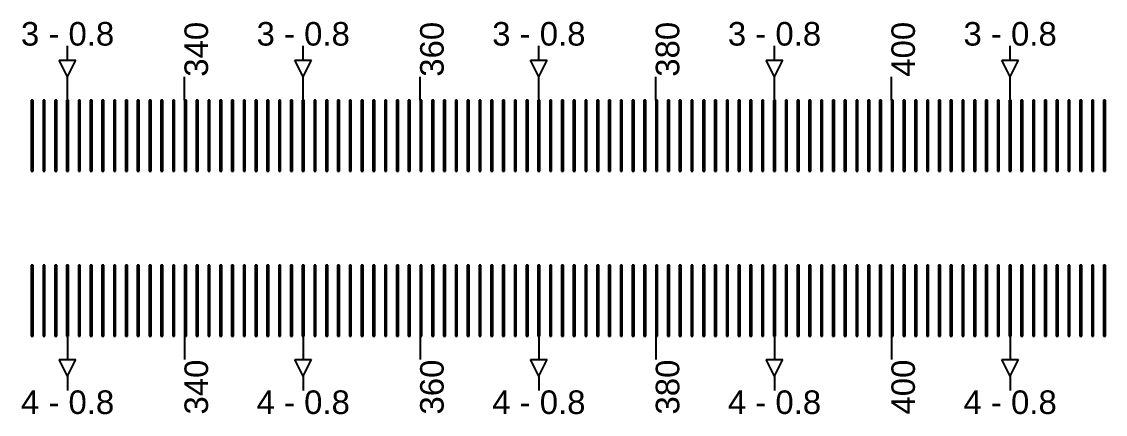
# Model space of a CAD drawing. Extents: x -119394 to 128420, y 74496 to 185496.
# Drawn here: x 8687.7 to 9147.6, y 156962.7 to 157129.2 of the extents above; entities that cross this region are included whole.
import ezdxf

# ---------------------------------------------------------------- set-up
doc = ezdxf.new("R2010")
doc.units = 13
doc.layers.add('CL - Label-1', color=120, linetype='Continuous')
doc.layers.add('CL - Label-2', color=132, linetype='Continuous')
doc.layers.add('CL - Sub-Micro', color=7, linetype='Continuous', true_color=0x47d1ff)
doc.styles.get("Standard").update_dxf_attribs({"font": 'arial.ttf'})

msp = doc.modelspace()

# ---------------------------------------------------------------- linework, layer by layer
for p, q in [((8707.19, 157112.94), (8707.19, 157118.94)), ((8807.19, 157112.94), (8807.19, 157118.94)), ((8907.19, 157112.94), (8907.19, 157118.94)), ((9007.19, 157112.94), (9007.19, 157118.94)), ((9107.19, 157112.94), (9107.19, 157118.94)), ((8707.19, 157095.86), (8707.19, 157105.86)), ((8756.79, 157095.86), (8756.79, 157105.86)), ((8807.19, 157095.86), (8807.19, 157105.86)), ((8856.79, 157095.86), (8856.79, 157105.86)), ((8907.19, 157095.86), (8907.19, 157105.86)), ((8956.79, 157095.86), (8956.79, 157105.86)), ((9007.19, 157095.86), (9007.19, 157105.86)), ((9056.79, 157095.86), (9056.79, 157105.86)), ((9107.19, 157095.86), (9107.19, 157105.86)), ((8707.19, 156995.86), (8707.19, 156985.86)), ((8756.79, 156995.86), (8756.79, 156985.86)), ((8807.19, 156995.86), (8807.19, 156985.86)), ((8856.79, 156995.86), (8856.79, 156985.86)), ((8907.19, 156995.86), (8907.19, 156985.86)), ((8956.79, 156995.86), (8956.79, 156985.86)), ((9007.19, 156995.86), (9007.19, 156985.86)), ((9056.79, 156995.86), (9056.79, 156985.86)), ((9107.19, 156995.86), (9107.19, 156985.86)), ((8707.19, 156978.79), (8707.19, 156972.79)), ((8807.19, 156978.79), (8807.19, 156972.79)), ((8907.19, 156978.79), (8907.19, 156972.79)), ((9007.19, 156978.79), (9007.19, 156972.79)), ((9107.19, 156978.79), (9107.19, 156972.79))]:
    msp.add_line(p, q)
at = {"layer": 'CL - Label-2'}
for p, q in [((8707.19, 157105.86), (8703.65, 157112.96)), ((8703.65, 157112.96), (8710.72, 157112.96)), ((8707.19, 157105.86), (8710.72, 157112.96)), ((8807.19, 157105.86), (8803.65, 157112.96)), ((8803.65, 157112.96), (8810.72, 157112.96)), ((8807.19, 157105.86), (8810.72, 157112.96)), ((8907.19, 157105.86), (8903.65, 157112.96)), ((8903.65, 157112.96), (8910.72, 157112.96)), ((8907.19, 157105.86), (8910.72, 157112.96)), ((9007.19, 157105.86), (9003.65, 157112.96)), ((9003.65, 157112.96), (9010.72, 157112.96)), ((9007.19, 157105.86), (9010.72, 157112.96)), ((9107.19, 157105.86), (9103.65, 157112.96)), ((9103.65, 157112.96), (9110.72, 157112.96)), ((9107.19, 157105.86), (9110.72, 157112.96)), ((8707.19, 156978.79), (8703.65, 156985.89)), ((8703.65, 156985.89), (8710.72, 156985.89)), ((8707.19, 156978.79), (8710.72, 156985.89)), ((8807.19, 156978.79), (8803.65, 156985.89)), ((8803.65, 156985.89), (8810.72, 156985.89)), ((8807.19, 156978.79), (8810.72, 156985.89)), ((8907.19, 156978.79), (8903.65, 156985.89)), ((8903.65, 156985.89), (8910.72, 156985.89)), ((8907.19, 156978.79), (8910.72, 156985.89)), ((9007.19, 156978.79), (9003.65, 156985.89)), ((9003.65, 156985.89), (9010.72, 156985.89)), ((9007.19, 156978.79), (9010.72, 156985.89)), ((9107.19, 156978.79), (9103.65, 156985.89)), ((9103.65, 156985.89), (9110.72, 156985.89)), ((9107.19, 156978.79), (9110.72, 156985.89))]:
    msp.add_line(p, q, dxfattribs=at)
at = {"layer": 'CL - Sub-Micro'}
for p, q in [((8691.79, 157095.86), (8691.79, 157065.86)), ((8692.59, 157095.86), (8691.79, 157095.86)), ((8692.59, 157065.86), (8692.59, 157095.86)), ((8696.79, 157095.86), (8696.79, 157065.86)), ((8697.59, 157095.86), (8696.79, 157095.86)), ((8697.59, 157065.86), (8697.59, 157095.86)), ((8701.79, 157095.86), (8701.79, 157065.86)), ((8702.59, 157095.86), (8701.79, 157095.86)), ((8702.59, 157065.86), (8702.59, 157095.86)), ((8706.79, 157095.86), (8706.79, 157065.86)), ((8707.59, 157095.86), (8706.79, 157095.86)), ((8707.59, 157065.86), (8707.59, 157095.86)), ((8711.79, 157095.86), (8711.79, 157065.86)), ((8712.59, 157095.86), (8711.79, 157095.86)), ((8712.59, 157065.86), (8712.59, 157095.86)), ((8716.79, 157095.86), (8716.79, 157065.86)), ((8717.59, 157095.86), (8716.79, 157095.86)), ((8717.59, 157065.86), (8717.59, 157095.86)), ((8721.79, 157095.86), (8721.79, 157065.86)), ((8722.59, 157095.86), (8721.79, 157095.86)), ((8722.59, 157065.86), (8722.59, 157095.86)), ((8726.79, 157095.86), (8726.79, 157065.86)), ((8727.59, 157095.86), (8726.79, 157095.86)), ((8727.59, 157065.86), (8727.59, 157095.86)), ((8731.79, 157095.86), (8731.79, 157065.86)), ((8732.59, 157095.86), (8731.79, 157095.86)), ((8732.59, 157065.86), (8732.59, 157095.86)), ((8736.79, 157095.86), (8736.79, 157065.86)), ((8737.59, 157095.86), (8736.79, 157095.86)), ((8737.59, 157065.86), (8737.59, 157095.86)), ((8741.79, 157095.86), (8741.79, 157065.86)), ((8742.59, 157095.86), (8741.79, 157095.86)), ((8742.59, 157065.86), (8742.59, 157095.86)), ((8746.79, 157095.86), (8746.79, 157065.86)), ((8747.59, 157095.86), (8746.79, 157095.86)), ((8747.59, 157065.86), (8747.59, 157095.86)), ((8751.79, 157095.86), (8751.79, 157065.86)), ((8752.59, 157095.86), (8751.79, 157095.86)), ((8752.59, 157065.86), (8752.59, 157095.86)), ((8756.79, 157095.86), (8756.79, 157065.86)), ((8757.59, 157095.86), (8756.79, 157095.86)), ((8757.59, 157065.86), (8757.59, 157095.86)), ((8761.79, 157095.86), (8761.79, 157065.86)), ((8762.59, 157095.86), (8761.79, 157095.86)), ((8762.59, 157065.86), (8762.59, 157095.86)), ((8766.79, 157095.86), (8766.79, 157065.86)), ((8767.59, 157095.86), (8766.79, 157095.86)), ((8767.59, 157065.86), (8767.59, 157095.86)), ((8771.79, 157095.86), (8771.79, 157065.86)), ((8772.59, 157095.86), (8771.79, 157095.86)), ((8772.59, 157065.86), (8772.59, 157095.86)), ((8776.79, 157095.86), (8776.79, 157065.86)), ((8777.59, 157095.86), (8776.79, 157095.86)), ((8777.59, 157065.86), (8777.59, 157095.86)), ((8781.79, 157095.86), (8781.79, 157065.86)), ((8782.59, 157095.86), (8781.79, 157095.86)), ((8782.59, 157065.86), (8782.59, 157095.86)), ((8786.79, 157095.86), (8786.79, 157065.86)), ((8787.59, 157095.86), (8786.79, 157095.86)), ((8787.59, 157065.86), (8787.59, 157095.86)), ((8791.79, 157095.86), (8791.79, 157065.86)), ((8792.59, 157095.86), (8791.79, 157095.86)), ((8792.59, 157065.86), (8792.59, 157095.86)), ((8796.79, 157095.86), (8796.79, 157065.86)), ((8797.59, 157095.86), (8796.79, 157095.86)), ((8797.59, 157065.86), (8797.59, 157095.86)), ((8801.79, 157095.86), (8801.79, 157065.86)), ((8802.59, 157095.86), (8801.79, 157095.86)), ((8802.59, 157065.86), (8802.59, 157095.86)), ((8806.79, 157095.86), (8806.79, 157065.86)), ((8807.59, 157095.86), (8806.79, 157095.86)), ((8807.59, 157065.86), (8807.59, 157095.86)), ((8811.79, 157095.86), (8811.79, 157065.86)), ((8812.59, 157095.86), (8811.79, 157095.86)), ((8812.59, 157065.86), (8812.59, 157095.86)), ((8816.79, 157095.86), (8816.79, 157065.86)), ((8817.59, 157095.86), (8816.79, 157095.86)), ((8817.59, 157065.86), (8817.59, 157095.86)), ((8821.79, 157095.86), (8821.79, 157065.86)), ((8822.59, 157095.86), (8821.79, 157095.86)), ((8822.59, 157065.86), (8822.59, 157095.86)), ((8826.79, 157095.86), (8826.79, 157065.86)), ((8827.59, 157095.86), (8826.79, 157095.86)), ((8827.59, 157065.86), (8827.59, 157095.86)), ((8831.79, 157095.86), (8831.79, 157065.86)), ((8832.59, 157095.86), (8831.79, 157095.86)), ((8832.59, 157065.86), (8832.59, 157095.86)), ((8836.79, 157095.86), (8836.79, 157065.86)), ((8837.59, 157095.86), (8836.79, 157095.86)), ((8837.59, 157065.86), (8837.59, 157095.86)), ((8841.79, 157095.86), (8841.79, 157065.86)), ((8842.59, 157095.86), (8841.79, 157095.86)), ((8842.59, 157065.86), (8842.59, 157095.86)), ((8846.79, 157095.86), (8846.79, 157065.86)), ((8847.59, 157095.86), (8846.79, 157095.86)), ((8847.59, 157065.86), (8847.59, 157095.86)), ((8851.79, 157095.86), (8851.79, 157065.86)), ((8852.59, 157095.86), (8851.79, 157095.86)), ((8852.59, 157065.86), (8852.59, 157095.86)), ((8856.79, 157095.86), (8856.79, 157065.86)), ((8857.59, 157095.86), (8856.79, 157095.86)), ((8857.59, 157065.86), (8857.59, 157095.86)), ((8861.79, 157095.86), (8861.79, 157065.86)), ((8862.59, 157095.86), (8861.79, 157095.86)), ((8862.59, 157065.86), (8862.59, 157095.86)), ((8866.79, 157095.86), (8866.79, 157065.86)), ((8867.59, 157095.86), (8866.79, 157095.86)), ((8867.59, 157065.86), (8867.59, 157095.86)), ((8871.79, 157095.86), (8871.79, 157065.86)), ((8872.59, 157095.86), (8871.79, 157095.86)), ((8872.59, 157065.86), (8872.59, 157095.86)), ((8876.79, 157095.86), (8876.79, 157065.86)), ((8877.59, 157095.86), (8876.79, 157095.86)), ((8877.59, 157065.86), (8877.59, 157095.86)), ((8881.79, 157095.86), (8881.79, 157065.86)), ((8882.59, 157095.86), (8881.79, 157095.86)), ((8882.59, 157065.86), (8882.59, 157095.86)), ((8886.79, 157095.86), (8886.79, 157065.86)), ((8887.59, 157095.86), (8886.79, 157095.86)), ((8887.59, 157065.86), (8887.59, 157095.86)), ((8891.79, 157095.86), (8891.79, 157065.86)), ((8892.59, 157095.86), (8891.79, 157095.86)), ((8892.59, 157065.86), (8892.59, 157095.86)), ((8896.79, 157095.86), (8896.79, 157065.86)), ((8897.59, 157095.86), (8896.79, 157095.86)), ((8897.59, 157065.86), (8897.59, 157095.86)), ((8901.79, 157095.86), (8901.79, 157065.86)), ((8902.59, 157095.86), (8901.79, 157095.86)), ((8902.59, 157065.86), (8902.59, 157095.86)), ((8906.79, 157095.86), (8906.79, 157065.86)), ((8907.59, 157095.86), (8906.79, 157095.86)), ((8907.59, 157065.86), (8907.59, 157095.86)), ((8911.79, 157095.86), (8911.79, 157065.86)), ((8912.59, 157095.86), (8911.79, 157095.86)), ((8912.59, 157065.86), (8912.59, 157095.86)), ((8916.79, 157095.86), (8916.79, 157065.86)), ((8917.59, 157095.86), (8916.79, 157095.86)), ((8917.59, 157065.86), (8917.59, 157095.86)), ((8921.79, 157095.86), (8921.79, 157065.86)), ((8922.59, 157095.86), (8921.79, 157095.86)), ((8922.59, 157065.86), (8922.59, 157095.86)), ((8926.79, 157095.86), (8926.79, 157065.86)), ((8927.59, 157095.86), (8926.79, 157095.86)), ((8927.59, 157065.86), (8927.59, 157095.86)), ((8931.79, 157095.86), (8931.79, 157065.86)), ((8932.59, 157095.86), (8931.79, 157095.86)), ((8932.59, 157065.86), (8932.59, 157095.86)), ((8936.79, 157095.86), (8936.79, 157065.86)), ((8937.59, 157095.86), (8936.79, 157095.86)), ((8937.59, 157065.86), (8937.59, 157095.86)), ((8941.79, 157095.86), (8941.79, 157065.86)), ((8942.59, 157095.86), (8941.79, 157095.86)), ((8942.59, 157065.86), (8942.59, 157095.86)), ((8946.79, 157095.86), (8946.79, 157065.86)), ((8947.59, 157095.86), (8946.79, 157095.86)), ((8947.59, 157065.86), (8947.59, 157095.86)), ((8951.79, 157095.86), (8951.79, 157065.86)), ((8952.59, 157095.86), (8951.79, 157095.86)), ((8952.59, 157065.86), (8952.59, 157095.86)), ((8956.79, 157095.86), (8956.79, 157065.86)), ((8957.59, 157095.86), (8956.79, 157095.86)), ((8957.59, 157065.86), (8957.59, 157095.86)), ((8961.79, 157095.86), (8961.79, 157065.86)), ((8962.59, 157095.86), (8961.79, 157095.86)), ((8962.59, 157065.86), (8962.59, 157095.86)), ((8966.79, 157095.86), (8966.79, 157065.86)), ((8967.59, 157095.86), (8966.79, 157095.86)), ((8967.59, 157065.86), (8967.59, 157095.86)), ((8971.79, 157095.86), (8971.79, 157065.86)), ((8972.59, 157095.86), (8971.79, 157095.86)), ((8972.59, 157065.86), (8972.59, 157095.86)), ((8976.79, 157095.86), (8976.79, 157065.86)), ((8977.59, 157095.86), (8976.79, 157095.86)), ((8977.59, 157065.86), (8977.59, 157095.86)), ((8981.79, 157095.86), (8981.79, 157065.86)), ((8982.59, 157095.86), (8981.79, 157095.86)), ((8982.59, 157065.86), (8982.59, 157095.86)), ((8986.79, 157095.86), (8986.79, 157065.86)), ((8987.59, 157095.86), (8986.79, 157095.86)), ((8987.59, 157065.86), (8987.59, 157095.86)), ((8991.79, 157095.86), (8991.79, 157065.86)), ((8992.59, 157095.86), (8991.79, 157095.86)), ((8992.59, 157065.86), (8992.59, 157095.86)), ((8996.79, 157095.86), (8996.79, 157065.86)), ((8997.59, 157095.86), (8996.79, 157095.86)), ((8997.59, 157065.86), (8997.59, 157095.86)), ((9001.79, 157095.86), (9001.79, 157065.86)), ((9002.59, 157095.86), (9001.79, 157095.86)), ((9002.59, 157065.86), (9002.59, 157095.86)), ((9006.79, 157095.86), (9006.79, 157065.86)), ((9007.59, 157095.86), (9006.79, 157095.86)), ((9007.59, 157065.86), (9007.59, 157095.86)), ((9011.79, 157095.86), (9011.79, 157065.86)), ((9012.59, 157095.86), (9011.79, 157095.86)), ((9012.59, 157065.86), (9012.59, 157095.86)), ((9016.79, 157095.86), (9016.79, 157065.86)), ((9017.59, 157095.86), (9016.79, 157095.86)), ((9017.59, 157065.86), (9017.59, 157095.86)), ((9021.79, 157095.86), (9021.79, 157065.86)), ((9022.59, 157095.86), (9021.79, 157095.86)), ((9022.59, 157065.86), (9022.59, 157095.86)), ((9026.79, 157095.86), (9026.79, 157065.86)), ((9027.59, 157095.86), (9026.79, 157095.86)), ((9027.59, 157065.86), (9027.59, 157095.86)), ((9031.79, 157095.86), (9031.79, 157065.86)), ((9032.59, 157095.86), (9031.79, 157095.86)), ((9032.59, 157065.86), (9032.59, 157095.86)), ((9036.79, 157095.86), (9036.79, 157065.86)), ((9037.59, 157095.86), (9036.79, 157095.86)), ((9037.59, 157065.86), (9037.59, 157095.86)), ((9041.79, 157095.86), (9041.79, 157065.86)), ((9042.59, 157095.86), (9041.79, 157095.86)), ((9042.59, 157065.86), (9042.59, 157095.86)), ((9046.79, 157095.86), (9046.79, 157065.86)), ((9047.59, 157095.86), (9046.79, 157095.86)), ((9047.59, 157065.86), (9047.59, 157095.86)), ((9051.79, 157095.86), (9051.79, 157065.86)), ((9052.59, 157095.86), (9051.79, 157095.86)), ((9052.59, 157065.86), (9052.59, 157095.86)), ((9056.79, 157095.86), (9056.79, 157065.86)), ((9057.59, 157095.86), (9056.79, 157095.86)), ((9057.59, 157065.86), (9057.59, 157095.86)), ((9061.79, 157095.86), (9061.79, 157065.86)), ((9062.59, 157095.86), (9061.79, 157095.86)), ((9062.59, 157065.86), (9062.59, 157095.86)), ((9066.79, 157095.86), (9066.79, 157065.86)), ((9067.59, 157095.86), (9066.79, 157095.86)), ((9067.59, 157065.86), (9067.59, 157095.86)), ((9071.79, 157095.86), (9071.79, 157065.86)), ((9072.59, 157095.86), (9071.79, 157095.86)), ((9072.59, 157065.86), (9072.59, 157095.86)), ((9076.79, 157095.86), (9076.79, 157065.86)), ((9077.59, 157095.86), (9076.79, 157095.86)), ((9077.59, 157065.86), (9077.59, 157095.86)), ((9081.79, 157095.86), (9081.79, 157065.86)), ((9082.59, 157095.86), (9081.79, 157095.86)), ((9082.59, 157065.86), (9082.59, 157095.86)), ((9086.79, 157095.86), (9086.79, 157065.86)), ((9087.59, 157095.86), (9086.79, 157095.86)), ((9087.59, 157065.86), (9087.59, 157095.86)), ((9091.79, 157095.86), (9091.79, 157065.86)), ((9092.59, 157095.86), (9091.79, 157095.86)), ((9092.59, 157065.86), (9092.59, 157095.86)), ((9096.79, 157095.86), (9096.79, 157065.86)), ((9097.59, 157095.86), (9096.79, 157095.86)), ((9097.59, 157065.86), (9097.59, 157095.86)), ((9101.79, 157095.86), (9101.79, 157065.86)), ((9102.59, 157095.86), (9101.79, 157095.86)), ((9102.59, 157065.86), (9102.59, 157095.86)), ((9106.79, 157095.86), (9106.79, 157065.86)), ((9107.59, 157095.86), (9106.79, 157095.86)), ((9107.59, 157065.86), (9107.59, 157095.86)), ((9111.79, 157095.86), (9111.79, 157065.86)), ((9112.59, 157095.86), (9111.79, 157095.86)), ((9112.59, 157065.86), (9112.59, 157095.86)), ((9116.79, 157095.86), (9116.79, 157065.86)), ((9117.59, 157095.86), (9116.79, 157095.86)), ((9117.59, 157065.86), (9117.59, 157095.86)), ((9121.79, 157095.86), (9121.79, 157065.86)), ((9122.59, 157095.86), (9121.79, 157095.86)), ((9122.59, 157065.86), (9122.59, 157095.86)), ((9126.79, 157095.86), (9126.79, 157065.86)), ((9127.59, 157095.86), (9126.79, 157095.86)), ((9127.59, 157065.86), (9127.59, 157095.86)), ((9131.79, 157095.86), (9131.79, 157065.86)), ((9132.59, 157095.86), (9131.79, 157095.86)), ((9132.59, 157065.86), (9132.59, 157095.86)), ((9136.79, 157095.86), (9136.79, 157065.86)), ((9137.59, 157095.86), (9136.79, 157095.86)), ((9137.59, 157065.86), (9137.59, 157095.86)), ((9141.79, 157095.86), (9141.79, 157065.86)), ((9142.59, 157095.86), (9141.79, 157095.86)), ((9142.59, 157065.86), (9142.59, 157095.86)), ((9146.79, 157095.86), (9146.79, 157065.86)), ((9147.59, 157095.86), (9146.79, 157095.86)), ((9147.59, 157065.86), (9147.59, 157095.86)), ((8691.79, 157065.86), (8692.59, 157065.86)), ((8696.79, 157065.86), (8697.59, 157065.86)), ((8701.79, 157065.86), (8702.59, 157065.86)), ((8706.79, 157065.86), (8707.59, 157065.86)), ((8711.79, 157065.86), (8712.59, 157065.86)), ((8716.79, 157065.86), (8717.59, 157065.86)), ((8721.79, 157065.86), (8722.59, 157065.86)), ((8726.79, 157065.86), (8727.59, 157065.86)), ((8731.79, 157065.86), (8732.59, 157065.86)), ((8736.79, 157065.86), (8737.59, 157065.86)), ((8741.79, 157065.86), (8742.59, 157065.86)), ((8746.79, 157065.86), (8747.59, 157065.86)), ((8751.79, 157065.86), (8752.59, 157065.86)), ((8756.79, 157065.86), (8757.59, 157065.86)), ((8761.79, 157065.86), (8762.59, 157065.86)), ((8766.79, 157065.86), (8767.59, 157065.86)), ((8771.79, 157065.86), (8772.59, 157065.86)), ((8776.79, 157065.86), (8777.59, 157065.86)), ((8781.79, 157065.86), (8782.59, 157065.86)), ((8786.79, 157065.86), (8787.59, 157065.86)), ((8791.79, 157065.86), (8792.59, 157065.86)), ((8796.79, 157065.86), (8797.59, 157065.86)), ((8801.79, 157065.86), (8802.59, 157065.86)), ((8806.79, 157065.86), (8807.59, 157065.86)), ((8811.79, 157065.86), (8812.59, 157065.86)), ((8816.79, 157065.86), (8817.59, 157065.86)), ((8821.79, 157065.86), (8822.59, 157065.86)), ((8826.79, 157065.86), (8827.59, 157065.86)), ((8831.79, 157065.86), (8832.59, 157065.86)), ((8836.79, 157065.86), (8837.59, 157065.86)), ((8841.79, 157065.86), (8842.59, 157065.86)), ((8846.79, 157065.86), (8847.59, 157065.86)), ((8851.79, 157065.86), (8852.59, 157065.86)), ((8856.79, 157065.86), (8857.59, 157065.86)), ((8861.79, 157065.86), (8862.59, 157065.86)), ((8866.79, 157065.86), (8867.59, 157065.86)), ((8871.79, 157065.86), (8872.59, 157065.86)), ((8876.79, 157065.86), (8877.59, 157065.86)), ((8881.79, 157065.86), (8882.59, 157065.86)), ((8886.79, 157065.86), (8887.59, 157065.86)), ((8891.79, 157065.86), (8892.59, 157065.86)), ((8896.79, 157065.86), (8897.59, 157065.86)), ((8901.79, 157065.86), (8902.59, 157065.86)), ((8906.79, 157065.86), (8907.59, 157065.86)), ((8911.79, 157065.86), (8912.59, 157065.86)), ((8916.79, 157065.86), (8917.59, 157065.86)), ((8921.79, 157065.86), (8922.59, 157065.86)), ((8926.79, 157065.86), (8927.59, 157065.86)), ((8931.79, 157065.86), (8932.59, 157065.86)), ((8936.79, 157065.86), (8937.59, 157065.86)), ((8941.79, 157065.86), (8942.59, 157065.86)), ((8946.79, 157065.86), (8947.59, 157065.86)), ((8951.79, 157065.86), (8952.59, 157065.86)), ((8956.79, 157065.86), (8957.59, 157065.86)), ((8961.79, 157065.86), (8962.59, 157065.86)), ((8966.79, 157065.86), (8967.59, 157065.86)), ((8971.79, 157065.86), (8972.59, 157065.86)), ((8976.79, 157065.86), (8977.59, 157065.86)), ((8981.79, 157065.86), (8982.59, 157065.86)), ((8986.79, 157065.86), (8987.59, 157065.86)), ((8991.79, 157065.86), (8992.59, 157065.86)), ((8996.79, 157065.86), (8997.59, 157065.86)), ((9001.79, 157065.86), (9002.59, 157065.86)), ((9006.79, 157065.86), (9007.59, 157065.86)), ((9011.79, 157065.86), (9012.59, 157065.86)), ((9016.79, 157065.86), (9017.59, 157065.86)), ((9021.79, 157065.86), (9022.59, 157065.86)), ((9026.79, 157065.86), (9027.59, 157065.86)), ((9031.79, 157065.86), (9032.59, 157065.86)), ((9036.79, 157065.86), (9037.59, 157065.86)), ((9041.79, 157065.86), (9042.59, 157065.86)), ((9046.79, 157065.86), (9047.59, 157065.86)), ((9051.79, 157065.86), (9052.59, 157065.86)), ((9056.79, 157065.86), (9057.59, 157065.86)), ((9061.79, 157065.86), (9062.59, 157065.86)), ((9066.79, 157065.86), (9067.59, 157065.86)), ((9071.79, 157065.86), (9072.59, 157065.86)), ((9076.79, 157065.86), (9077.59, 157065.86)), ((9081.79, 157065.86), (9082.59, 157065.86)), ((9086.79, 157065.86), (9087.59, 157065.86)), ((9091.79, 157065.86), (9092.59, 157065.86)), ((9096.79, 157065.86), (9097.59, 157065.86)), ((9101.79, 157065.86), (9102.59, 157065.86)), ((9106.79, 157065.86), (9107.59, 157065.86)), ((9111.79, 157065.86), (9112.59, 157065.86)), ((9116.79, 157065.86), (9117.59, 157065.86)), ((9121.79, 157065.86), (9122.59, 157065.86)), ((9126.79, 157065.86), (9127.59, 157065.86)), ((9131.79, 157065.86), (9132.59, 157065.86)), ((9136.79, 157065.86), (9137.59, 157065.86)), ((9141.79, 157065.86), (9142.59, 157065.86)), ((9146.79, 157065.86), (9147.59, 157065.86)), ((8691.79, 157025.86), (8691.79, 156995.86)), ((8692.59, 157025.86), (8691.79, 157025.86)), ((8692.59, 156995.86), (8692.59, 157025.86)), ((8696.79, 157025.86), (8696.79, 156995.86)), ((8697.59, 157025.86), (8696.79, 157025.86)), ((8697.59, 156995.86), (8697.59, 157025.86)), ((8701.79, 157025.86), (8701.79, 156995.86)), ((8702.59, 157025.86), (8701.79, 157025.86)), ((8702.59, 156995.86), (8702.59, 157025.86)), ((8706.79, 157025.86), (8706.79, 156995.86)), ((8707.59, 157025.86), (8706.79, 157025.86)), ((8707.59, 156995.86), (8707.59, 157025.86)), ((8711.79, 157025.86), (8711.79, 156995.86)), ((8712.59, 157025.86), (8711.79, 157025.86)), ((8712.59, 156995.86), (8712.59, 157025.86)), ((8716.79, 157025.86), (8716.79, 156995.86)), ((8717.59, 157025.86), (8716.79, 157025.86)), ((8717.59, 156995.86), (8717.59, 157025.86)), ((8721.79, 157025.86), (8721.79, 156995.86)), ((8722.59, 157025.86), (8721.79, 157025.86)), ((8722.59, 156995.86), (8722.59, 157025.86)), ((8726.79, 157025.86), (8726.79, 156995.86)), ((8727.59, 157025.86), (8726.79, 157025.86)), ((8727.59, 156995.86), (8727.59, 157025.86)), ((8731.79, 157025.86), (8731.79, 156995.86)), ((8732.59, 157025.86), (8731.79, 157025.86)), ((8732.59, 156995.86), (8732.59, 157025.86)), ((8736.79, 157025.86), (8736.79, 156995.86)), ((8737.59, 157025.86), (8736.79, 157025.86)), ((8737.59, 156995.86), (8737.59, 157025.86)), ((8741.79, 157025.86), (8741.79, 156995.86)), ((8742.59, 157025.86), (8741.79, 157025.86)), ((8742.59, 156995.86), (8742.59, 157025.86)), ((8746.79, 157025.86), (8746.79, 156995.86)), ((8747.59, 157025.86), (8746.79, 157025.86)), ((8747.59, 156995.86), (8747.59, 157025.86)), ((8751.79, 157025.86), (8751.79, 156995.86)), ((8752.59, 157025.86), (8751.79, 157025.86)), ((8752.59, 156995.86), (8752.59, 157025.86)), ((8756.79, 157025.86), (8756.79, 156995.86)), ((8757.59, 157025.86), (8756.79, 157025.86)), ((8757.59, 156995.86), (8757.59, 157025.86)), ((8761.79, 157025.86), (8761.79, 156995.86)), ((8762.59, 157025.86), (8761.79, 157025.86)), ((8762.59, 156995.86), (8762.59, 157025.86)), ((8766.79, 157025.86), (8766.79, 156995.86)), ((8767.59, 157025.86), (8766.79, 157025.86)), ((8767.59, 156995.86), (8767.59, 157025.86)), ((8771.79, 157025.86), (8771.79, 156995.86)), ((8772.59, 157025.86), (8771.79, 157025.86)), ((8772.59, 156995.86), (8772.59, 157025.86)), ((8776.79, 157025.86), (8776.79, 156995.86)), ((8777.59, 157025.86), (8776.79, 157025.86)), ((8777.59, 156995.86), (8777.59, 157025.86)), ((8781.79, 157025.86), (8781.79, 156995.86)), ((8782.59, 157025.86), (8781.79, 157025.86)), ((8782.59, 156995.86), (8782.59, 157025.86)), ((8786.79, 157025.86), (8786.79, 156995.86)), ((8787.59, 157025.86), (8786.79, 157025.86)), ((8787.59, 156995.86), (8787.59, 157025.86)), ((8791.79, 157025.86), (8791.79, 156995.86)), ((8792.59, 157025.86), (8791.79, 157025.86)), ((8792.59, 156995.86), (8792.59, 157025.86)), ((8796.79, 157025.86), (8796.79, 156995.86)), ((8797.59, 157025.86), (8796.79, 157025.86)), ((8797.59, 156995.86), (8797.59, 157025.86)), ((8801.79, 157025.86), (8801.79, 156995.86)), ((8802.59, 157025.86), (8801.79, 157025.86)), ((8802.59, 156995.86), (8802.59, 157025.86)), ((8806.79, 157025.86), (8806.79, 156995.86)), ((8807.59, 157025.86), (8806.79, 157025.86)), ((8807.59, 156995.86), (8807.59, 157025.86)), ((8811.79, 157025.86), (8811.79, 156995.86)), ((8812.59, 157025.86), (8811.79, 157025.86)), ((8812.59, 156995.86), (8812.59, 157025.86)), ((8816.79, 157025.86), (8816.79, 156995.86)), ((8817.59, 157025.86), (8816.79, 157025.86)), ((8817.59, 156995.86), (8817.59, 157025.86)), ((8821.79, 157025.86), (8821.79, 156995.86)), ((8822.59, 157025.86), (8821.79, 157025.86)), ((8822.59, 156995.86), (8822.59, 157025.86)), ((8826.79, 157025.86), (8826.79, 156995.86)), ((8827.59, 157025.86), (8826.79, 157025.86)), ((8827.59, 156995.86), (8827.59, 157025.86)), ((8831.79, 157025.86), (8831.79, 156995.86)), ((8832.59, 157025.86), (8831.79, 157025.86)), ((8832.59, 156995.86), (8832.59, 157025.86)), ((8836.79, 157025.86), (8836.79, 156995.86)), ((8837.59, 157025.86), (8836.79, 157025.86)), ((8837.59, 156995.86), (8837.59, 157025.86)), ((8841.79, 157025.86), (8841.79, 156995.86)), ((8842.59, 157025.86), (8841.79, 157025.86)), ((8842.59, 156995.86), (8842.59, 157025.86)), ((8846.79, 157025.86), (8846.79, 156995.86)), ((8847.59, 157025.86), (8846.79, 157025.86)), ((8847.59, 156995.86), (8847.59, 157025.86)), ((8851.79, 157025.86), (8851.79, 156995.86)), ((8852.59, 157025.86), (8851.79, 157025.86)), ((8852.59, 156995.86), (8852.59, 157025.86)), ((8856.79, 157025.86), (8856.79, 156995.86)), ((8857.59, 157025.86), (8856.79, 157025.86)), ((8857.59, 156995.86), (8857.59, 157025.86)), ((8861.79, 157025.86), (8861.79, 156995.86)), ((8862.59, 157025.86), (8861.79, 157025.86)), ((8862.59, 156995.86), (8862.59, 157025.86)), ((8866.79, 157025.86), (8866.79, 156995.86)), ((8867.59, 157025.86), (8866.79, 157025.86)), ((8867.59, 156995.86), (8867.59, 157025.86)), ((8871.79, 157025.86), (8871.79, 156995.86)), ((8872.59, 157025.86), (8871.79, 157025.86)), ((8872.59, 156995.86), (8872.59, 157025.86)), ((8876.79, 157025.86), (8876.79, 156995.86)), ((8877.59, 157025.86), (8876.79, 157025.86)), ((8877.59, 156995.86), (8877.59, 157025.86)), ((8881.79, 157025.86), (8881.79, 156995.86)), ((8882.59, 157025.86), (8881.79, 157025.86)), ((8882.59, 156995.86), (8882.59, 157025.86)), ((8886.79, 157025.86), (8886.79, 156995.86)), ((8887.59, 157025.86), (8886.79, 157025.86)), ((8887.59, 156995.86), (8887.59, 157025.86)), ((8891.79, 157025.86), (8891.79, 156995.86)), ((8892.59, 157025.86), (8891.79, 157025.86)), ((8892.59, 156995.86), (8892.59, 157025.86)), ((8896.79, 157025.86), (8896.79, 156995.86)), ((8897.59, 157025.86), (8896.79, 157025.86)), ((8897.59, 156995.86), (8897.59, 157025.86)), ((8901.79, 157025.86), (8901.79, 156995.86)), ((8902.59, 157025.86), (8901.79, 157025.86)), ((8902.59, 156995.86), (8902.59, 157025.86)), ((8906.79, 157025.86), (8906.79, 156995.86)), ((8907.59, 157025.86), (8906.79, 157025.86)), ((8907.59, 156995.86), (8907.59, 157025.86)), ((8911.79, 157025.86), (8911.79, 156995.86)), ((8912.59, 157025.86), (8911.79, 157025.86)), ((8912.59, 156995.86), (8912.59, 157025.86)), ((8916.79, 157025.86), (8916.79, 156995.86)), ((8917.59, 157025.86), (8916.79, 157025.86)), ((8917.59, 156995.86), (8917.59, 157025.86)), ((8921.79, 157025.86), (8921.79, 156995.86)), ((8922.59, 157025.86), (8921.79, 157025.86)), ((8922.59, 156995.86), (8922.59, 157025.86)), ((8926.79, 157025.86), (8926.79, 156995.86)), ((8927.59, 157025.86), (8926.79, 157025.86)), ((8927.59, 156995.86), (8927.59, 157025.86)), ((8931.79, 157025.86), (8931.79, 156995.86)), ((8932.59, 157025.86), (8931.79, 157025.86)), ((8932.59, 156995.86), (8932.59, 157025.86)), ((8936.79, 157025.86), (8936.79, 156995.86)), ((8937.59, 157025.86), (8936.79, 157025.86)), ((8937.59, 156995.86), (8937.59, 157025.86)), ((8941.79, 157025.86), (8941.79, 156995.86)), ((8942.59, 157025.86), (8941.79, 157025.86)), ((8942.59, 156995.86), (8942.59, 157025.86)), ((8946.79, 157025.86), (8946.79, 156995.86)), ((8947.59, 157025.86), (8946.79, 157025.86)), ((8947.59, 156995.86), (8947.59, 157025.86)), ((8951.79, 157025.86), (8951.79, 156995.86)), ((8952.59, 157025.86), (8951.79, 157025.86)), ((8952.59, 156995.86), (8952.59, 157025.86)), ((8956.79, 157025.86), (8956.79, 156995.86)), ((8957.59, 157025.86), (8956.79, 157025.86)), ((8957.59, 156995.86), (8957.59, 157025.86)), ((8961.79, 157025.86), (8961.79, 156995.86)), ((8962.59, 157025.86), (8961.79, 157025.86)), ((8962.59, 156995.86), (8962.59, 157025.86)), ((8966.79, 157025.86), (8966.79, 156995.86)), ((8967.59, 157025.86), (8966.79, 157025.86)), ((8967.59, 156995.86), (8967.59, 157025.86)), ((8971.79, 157025.86), (8971.79, 156995.86)), ((8972.59, 157025.86), (8971.79, 157025.86)), ((8972.59, 156995.86), (8972.59, 157025.86)), ((8976.79, 157025.86), (8976.79, 156995.86)), ((8977.59, 157025.86), (8976.79, 157025.86)), ((8977.59, 156995.86), (8977.59, 157025.86)), ((8981.79, 157025.86), (8981.79, 156995.86)), ((8982.59, 157025.86), (8981.79, 157025.86)), ((8982.59, 156995.86), (8982.59, 157025.86)), ((8986.79, 157025.86), (8986.79, 156995.86)), ((8987.59, 157025.86), (8986.79, 157025.86)), ((8987.59, 156995.86), (8987.59, 157025.86)), ((8991.79, 157025.86), (8991.79, 156995.86)), ((8992.59, 157025.86), (8991.79, 157025.86)), ((8992.59, 156995.86), (8992.59, 157025.86)), ((8996.79, 157025.86), (8996.79, 156995.86)), ((8997.59, 157025.86), (8996.79, 157025.86)), ((8997.59, 156995.86), (8997.59, 157025.86)), ((9001.79, 157025.86), (9001.79, 156995.86)), ((9002.59, 157025.86), (9001.79, 157025.86)), ((9002.59, 156995.86), (9002.59, 157025.86)), ((9006.79, 157025.86), (9006.79, 156995.86)), ((9007.59, 157025.86), (9006.79, 157025.86)), ((9007.59, 156995.86), (9007.59, 157025.86)), ((9011.79, 157025.86), (9011.79, 156995.86)), ((9012.59, 157025.86), (9011.79, 157025.86)), ((9012.59, 156995.86), (9012.59, 157025.86)), ((9016.79, 157025.86), (9016.79, 156995.86)), ((9017.59, 157025.86), (9016.79, 157025.86)), ((9017.59, 156995.86), (9017.59, 157025.86)), ((9021.79, 157025.86), (9021.79, 156995.86)), ((9022.59, 157025.86), (9021.79, 157025.86)), ((9022.59, 156995.86), (9022.59, 157025.86)), ((9026.79, 157025.86), (9026.79, 156995.86)), ((9027.59, 157025.86), (9026.79, 157025.86)), ((9027.59, 156995.86), (9027.59, 157025.86)), ((9031.79, 157025.86), (9031.79, 156995.86)), ((9032.59, 157025.86), (9031.79, 157025.86)), ((9032.59, 156995.86), (9032.59, 157025.86)), ((9036.79, 157025.86), (9036.79, 156995.86)), ((9037.59, 157025.86), (9036.79, 157025.86)), ((9037.59, 156995.86), (9037.59, 157025.86)), ((9041.79, 157025.86), (9041.79, 156995.86)), ((9042.59, 157025.86), (9041.79, 157025.86)), ((9042.59, 156995.86), (9042.59, 157025.86)), ((9046.79, 157025.86), (9046.79, 156995.86)), ((9047.59, 157025.86), (9046.79, 157025.86)), ((9047.59, 156995.86), (9047.59, 157025.86)), ((9051.79, 157025.86), (9051.79, 156995.86)), ((9052.59, 157025.86), (9051.79, 157025.86)), ((9052.59, 156995.86), (9052.59, 157025.86)), ((9056.79, 157025.86), (9056.79, 156995.86)), ((9057.59, 157025.86), (9056.79, 157025.86)), ((9057.59, 156995.86), (9057.59, 157025.86)), ((9061.79, 157025.86), (9061.79, 156995.86)), ((9062.59, 157025.86), (9061.79, 157025.86)), ((9062.59, 156995.86), (9062.59, 157025.86)), ((9066.79, 157025.86), (9066.79, 156995.86)), ((9067.59, 157025.86), (9066.79, 157025.86)), ((9067.59, 156995.86), (9067.59, 157025.86)), ((9071.79, 157025.86), (9071.79, 156995.86)), ((9072.59, 157025.86), (9071.79, 157025.86)), ((9072.59, 156995.86), (9072.59, 157025.86)), ((9076.79, 157025.86), (9076.79, 156995.86)), ((9077.59, 157025.86), (9076.79, 157025.86)), ((9077.59, 156995.86), (9077.59, 157025.86)), ((9081.79, 157025.86), (9081.79, 156995.86)), ((9082.59, 157025.86), (9081.79, 157025.86)), ((9082.59, 156995.86), (9082.59, 157025.86)), ((9086.79, 157025.86), (9086.79, 156995.86)), ((9087.59, 157025.86), (9086.79, 157025.86)), ((9087.59, 156995.86), (9087.59, 157025.86)), ((9091.79, 157025.86), (9091.79, 156995.86)), ((9092.59, 157025.86), (9091.79, 157025.86)), ((9092.59, 156995.86), (9092.59, 157025.86)), ((9096.79, 157025.86), (9096.79, 156995.86)), ((9097.59, 157025.86), (9096.79, 157025.86)), ((9097.59, 156995.86), (9097.59, 157025.86)), ((9101.79, 157025.86), (9101.79, 156995.86)), ((9102.59, 157025.86), (9101.79, 157025.86)), ((9102.59, 156995.86), (9102.59, 157025.86)), ((9106.79, 157025.86), (9106.79, 156995.86)), ((9107.59, 157025.86), (9106.79, 157025.86)), ((9107.59, 156995.86), (9107.59, 157025.86)), ((9111.79, 157025.86), (9111.79, 156995.86)), ((9112.59, 157025.86), (9111.79, 157025.86)), ((9112.59, 156995.86), (9112.59, 157025.86)), ((9116.79, 157025.86), (9116.79, 156995.86)), ((9117.59, 157025.86), (9116.79, 157025.86)), ((9117.59, 156995.86), (9117.59, 157025.86)), ((9121.79, 157025.86), (9121.79, 156995.86)), ((9122.59, 157025.86), (9121.79, 157025.86)), ((9122.59, 156995.86), (9122.59, 157025.86)), ((9126.79, 157025.86), (9126.79, 156995.86)), ((9127.59, 157025.86), (9126.79, 157025.86)), ((9127.59, 156995.86), (9127.59, 157025.86)), ((9131.79, 157025.86), (9131.79, 156995.86)), ((9132.59, 157025.86), (9131.79, 157025.86)), ((9132.59, 156995.86), (9132.59, 157025.86)), ((9136.79, 157025.86), (9136.79, 156995.86)), ((9137.59, 157025.86), (9136.79, 157025.86)), ((9137.59, 156995.86), (9137.59, 157025.86)), ((9141.79, 157025.86), (9141.79, 156995.86)), ((9142.59, 157025.86), (9141.79, 157025.86)), ((9142.59, 156995.86), (9142.59, 157025.86)), ((9146.79, 157025.86), (9146.79, 156995.86)), ((9147.59, 157025.86), (9146.79, 157025.86)), ((9147.59, 156995.86), (9147.59, 157025.86)), ((8691.79, 156995.86), (8692.59, 156995.86)), ((8696.79, 156995.86), (8697.59, 156995.86)), ((8701.79, 156995.86), (8702.59, 156995.86)), ((8706.79, 156995.86), (8707.59, 156995.86)), ((8711.79, 156995.86), (8712.59, 156995.86)), ((8716.79, 156995.86), (8717.59, 156995.86)), ((8721.79, 156995.86), (8722.59, 156995.86)), ((8726.79, 156995.86), (8727.59, 156995.86)), ((8731.79, 156995.86), (8732.59, 156995.86)), ((8736.79, 156995.86), (8737.59, 156995.86)), ((8741.79, 156995.86), (8742.59, 156995.86)), ((8746.79, 156995.86), (8747.59, 156995.86)), ((8751.79, 156995.86), (8752.59, 156995.86)), ((8756.79, 156995.86), (8757.59, 156995.86)), ((8761.79, 156995.86), (8762.59, 156995.86)), ((8766.79, 156995.86), (8767.59, 156995.86)), ((8771.79, 156995.86), (8772.59, 156995.86)), ((8776.79, 156995.86), (8777.59, 156995.86)), ((8781.79, 156995.86), (8782.59, 156995.86)), ((8786.79, 156995.86), (8787.59, 156995.86)), ((8791.79, 156995.86), (8792.59, 156995.86)), ((8796.79, 156995.86), (8797.59, 156995.86)), ((8801.79, 156995.86), (8802.59, 156995.86)), ((8806.79, 156995.86), (8807.59, 156995.86)), ((8811.79, 156995.86), (8812.59, 156995.86)), ((8816.79, 156995.86), (8817.59, 156995.86)), ((8821.79, 156995.86), (8822.59, 156995.86)), ((8826.79, 156995.86), (8827.59, 156995.86)), ((8831.79, 156995.86), (8832.59, 156995.86)), ((8836.79, 156995.86), (8837.59, 156995.86)), ((8841.79, 156995.86), (8842.59, 156995.86)), ((8846.79, 156995.86), (8847.59, 156995.86)), ((8851.79, 156995.86), (8852.59, 156995.86)), ((8856.79, 156995.86), (8857.59, 156995.86)), ((8861.79, 156995.86), (8862.59, 156995.86)), ((8866.79, 156995.86), (8867.59, 156995.86)), ((8871.79, 156995.86), (8872.59, 156995.86)), ((8876.79, 156995.86), (8877.59, 156995.86)), ((8881.79, 156995.86), (8882.59, 156995.86)), ((8886.79, 156995.86), (8887.59, 156995.86)), ((8891.79, 156995.86), (8892.59, 156995.86)), ((8896.79, 156995.86), (8897.59, 156995.86)), ((8901.79, 156995.86), (8902.59, 156995.86)), ((8906.79, 156995.86), (8907.59, 156995.86)), ((8911.79, 156995.86), (8912.59, 156995.86)), ((8916.79, 156995.86), (8917.59, 156995.86)), ((8921.79, 156995.86), (8922.59, 156995.86)), ((8926.79, 156995.86), (8927.59, 156995.86)), ((8931.79, 156995.86), (8932.59, 156995.86)), ((8936.79, 156995.86), (8937.59, 156995.86)), ((8941.79, 156995.86), (8942.59, 156995.86)), ((8946.79, 156995.86), (8947.59, 156995.86)), ((8951.79, 156995.86), (8952.59, 156995.86)), ((8956.79, 156995.86), (8957.59, 156995.86)), ((8961.79, 156995.86), (8962.59, 156995.86)), ((8966.79, 156995.86), (8967.59, 156995.86)), ((8971.79, 156995.86), (8972.59, 156995.86)), ((8976.79, 156995.86), (8977.59, 156995.86)), ((8981.79, 156995.86), (8982.59, 156995.86)), ((8986.79, 156995.86), (8987.59, 156995.86)), ((8991.79, 156995.86), (8992.59, 156995.86)), ((8996.79, 156995.86), (8997.59, 156995.86)), ((9001.79, 156995.86), (9002.59, 156995.86)), ((9006.79, 156995.86), (9007.59, 156995.86)), ((9011.79, 156995.86), (9012.59, 156995.86)), ((9016.79, 156995.86), (9017.59, 156995.86)), ((9021.79, 156995.86), (9022.59, 156995.86)), ((9026.79, 156995.86), (9027.59, 156995.86)), ((9031.79, 156995.86), (9032.59, 156995.86)), ((9036.79, 156995.86), (9037.59, 156995.86)), ((9041.79, 156995.86), (9042.59, 156995.86)), ((9046.79, 156995.86), (9047.59, 156995.86)), ((9051.79, 156995.86), (9052.59, 156995.86)), ((9056.79, 156995.86), (9057.59, 156995.86)), ((9061.79, 156995.86), (9062.59, 156995.86)), ((9066.79, 156995.86), (9067.59, 156995.86)), ((9071.79, 156995.86), (9072.59, 156995.86)), ((9076.79, 156995.86), (9077.59, 156995.86)), ((9081.79, 156995.86), (9082.59, 156995.86)), ((9086.79, 156995.86), (9087.59, 156995.86)), ((9091.79, 156995.86), (9092.59, 156995.86)), ((9096.79, 156995.86), (9097.59, 156995.86)), ((9101.79, 156995.86), (9102.59, 156995.86)), ((9106.79, 156995.86), (9107.59, 156995.86)), ((9111.79, 156995.86), (9112.59, 156995.86)), ((9116.79, 156995.86), (9117.59, 156995.86)), ((9121.79, 156995.86), (9122.59, 156995.86)), ((9126.79, 156995.86), (9127.59, 156995.86)), ((9131.79, 156995.86), (9132.59, 156995.86)), ((9136.79, 156995.86), (9137.59, 156995.86)), ((9141.79, 156995.86), (9142.59, 156995.86)), ((9146.79, 156995.86), (9147.59, 156995.86))]:
    msp.add_line(p, q, dxfattribs=at)

# ---------------------------------------------------------------- texts
at = {"layer": 'CL - Label-1', "char_height": 10, "rotation": 90}
for s, insert, attachment_point in [('340', (8756.79, 157105.86), 1), ('360', (8856.79, 157105.86), 1), ('380', (8956.79, 157105.86), 1), ('400', (9056.79, 157105.86), 1), ('340', (8756.79, 156985.86), 3), ('360', (8856.79, 156985.86), 3), ('380', (8956.79, 156985.86), 3), ('400', (9056.79, 156985.86), 3)]:
    msp.add_mtext_dynamic_manual_height_columns(s, width=21.565, gutter_width=12.5, heights=[8.55], dxfattribs=dict(at, insert=insert, attachment_point=attachment_point))
at = {"layer": 'CL - Label-2', "char_height": 10}
for s, insert, attachment_point in [('3 - 0.8', (8707.19, 157118.94), 8), ('3 - 0.8', (8807.19, 157118.94), 8), ('3 - 0.8', (8907.19, 157118.94), 8), ('3 - 0.8', (9007.19, 157118.94), 8), ('3 - 0.8', (9107.19, 157118.94), 8), ('4 - 0.8', (8707.19, 156972.79), 2), ('4 - 0.8', (8807.19, 156972.79), 2), ('4 - 0.8', (8907.19, 156972.79), 2), ('4 - 0.8', (9007.19, 156972.79), 2), ('4 - 0.8', (9107.19, 156972.79), 2)]:
    msp.add_mtext_dynamic_manual_height_columns(s, width=52.3045, gutter_width=12.5, heights=[18.11], dxfattribs=dict(at, insert=insert, attachment_point=attachment_point))

doc.saveas('drawing.dxf')
